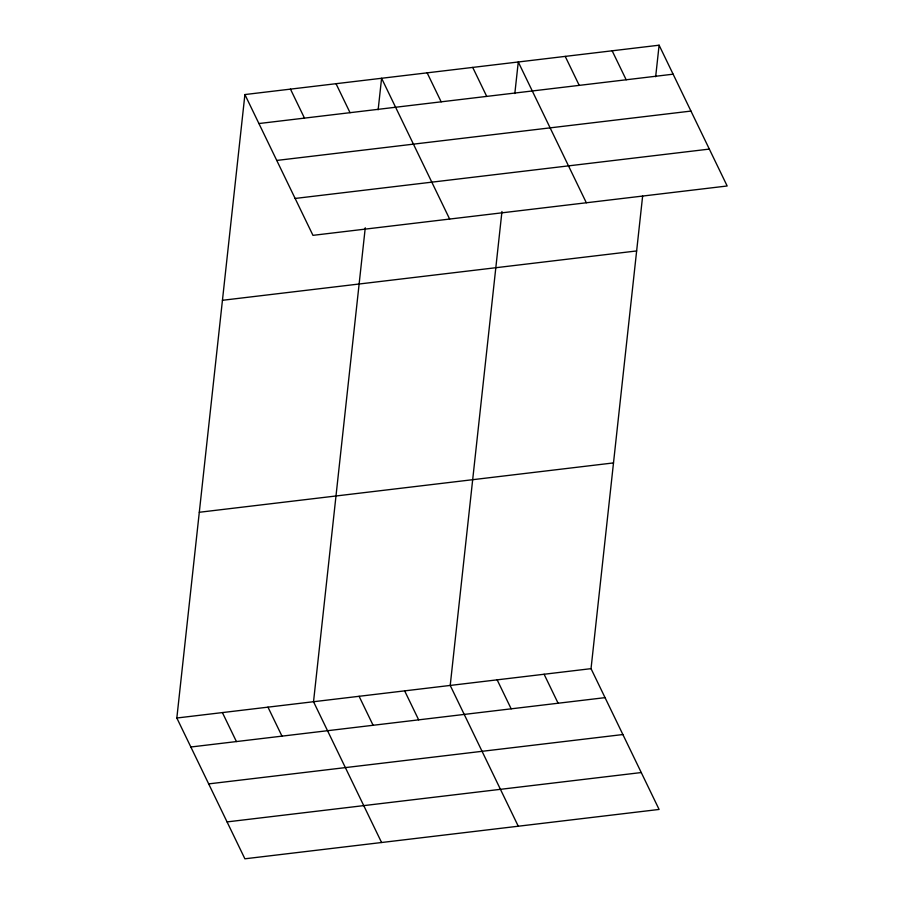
<?xml version="1.0" encoding="UTF-8"?>
<svg xmlns="http://www.w3.org/2000/svg" width="904" height="904" viewBox="0 0 904 904"><rect width="100%" height="100%" fill="white"/><g stroke="black" fill="none" stroke-linecap="round" stroke-linejoin="round"><path stroke-width="1.36" d="M642.631 196.078L591.035 668.655L659.095 809.442L244.894 858.8L176.834 718.013L244.905 94.558L659.106 45.2L727.166 185.987L312.965 235.345L244.905 94.558M365.261 227.774L313.53 701.73L381.578 842.517M378.143 109.813L381.59 78.275L449.65 219.062M501.957 211.491L450.215 685.435L518.274 826.222M514.828 93.53L518.274 61.98L586.334 202.767M655.66 76.75L659.106 45.2M258.917 123.543L673.118 74.184M276.748 160.437L690.95 111.079M295.122 198.451L709.324 149.092M222.44 300.297L636.642 250.939M199.298 512.274L613.5 462.916M176.834 718.013L591.035 668.655M190.857 746.998L605.058 697.639M208.688 783.892L622.89 734.534M227.062 821.905L641.264 772.547M612.155 50.794L626.178 79.778M565.215 56.387L579.227 85.371M472.713 67.416L486.725 96.4M427.151 72.84L441.163 101.824M336.028 83.699L350.04 112.684M290.466 89.134L304.478 118.119M544.095 674.248L558.107 703.233M497.155 679.842L511.167 708.826M404.653 690.871L418.665 719.855M359.091 696.295L373.103 725.279M267.968 707.154L281.98 736.139M222.395 712.589L236.419 741.574"/></g></svg>
